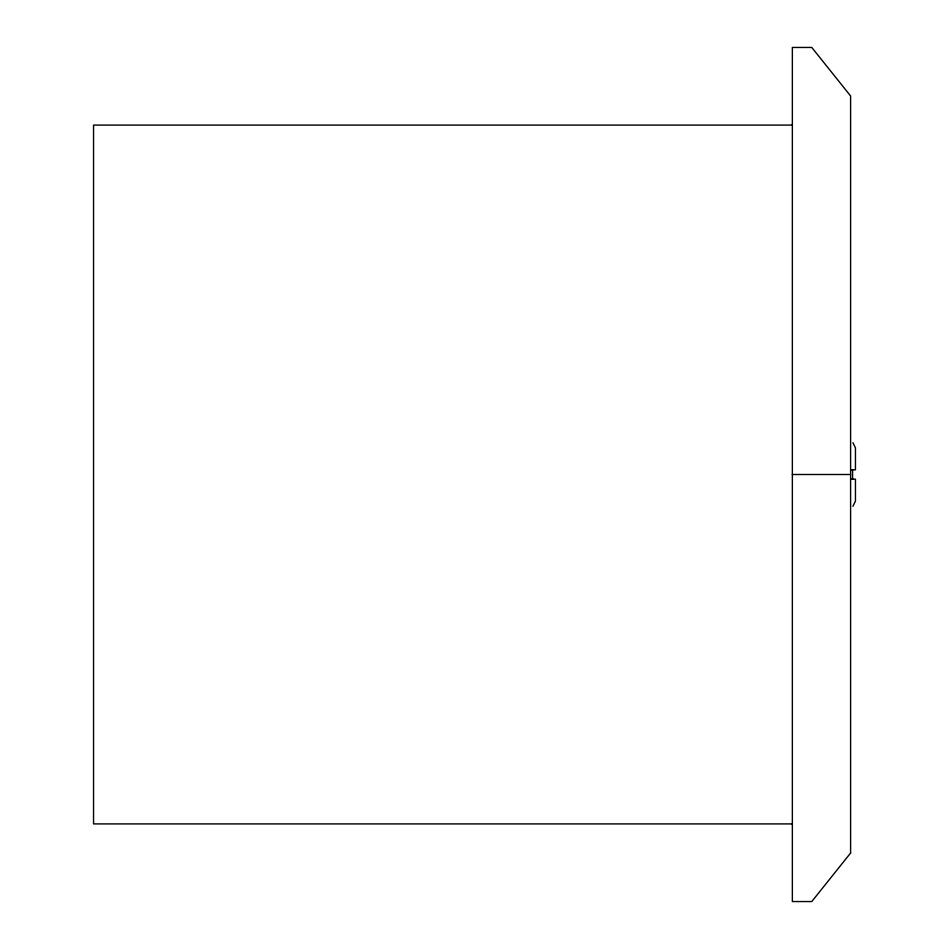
<?xml version="1.0" encoding="UTF-8"?>
<svg xmlns="http://www.w3.org/2000/svg" width="949" height="949" viewBox="0 0 949 949"><rect width="100%" height="100%" fill="white"/><g stroke="black" fill="none" stroke-linecap="round" stroke-linejoin="round"><path stroke-width="1.42" d="M852.582 479.162L852.582 469.838M792.356 125.09L93.548 125.09L93.548 823.91L792.356 823.91M852.926 442.709L855.452 447.928L855.452 469.838L851.087 469.838M792.356 474.5L850.601 474.5M851.087 479.162L855.452 479.162L855.452 501.072L852.926 506.292M850.601 853.021L811.775 901.55L792.356 901.55L792.356 47.45L811.775 47.45L850.601 95.979L850.601 853.021"/></g></svg>
